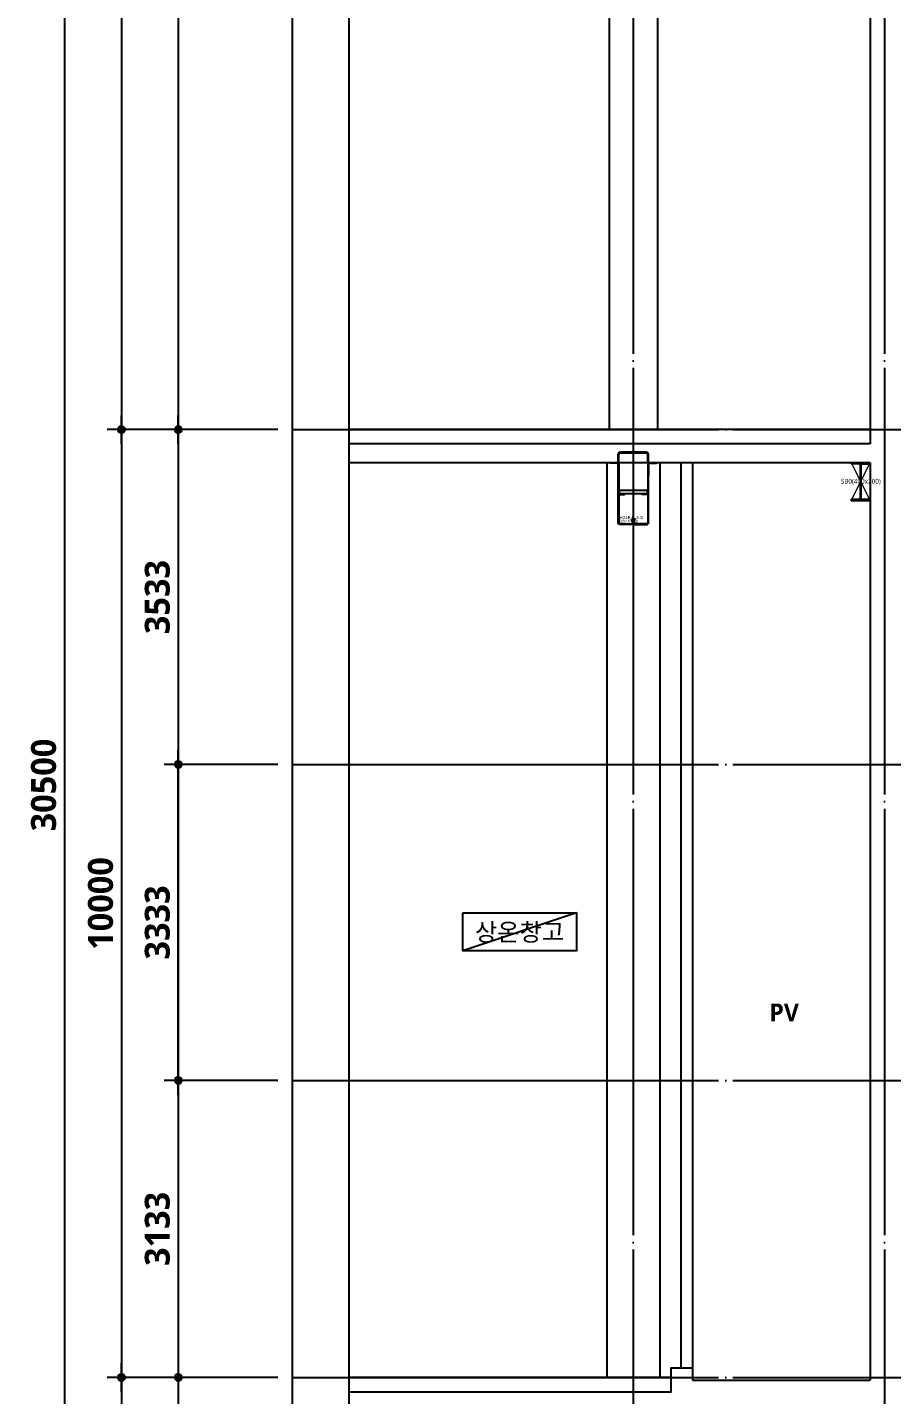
# Model space of a CAD drawing. Header units: millimetres. Extents: x 0 to 356400, y 0 to 68257.
# Drawn here: x 190083 to 199200, y 31519 to 45943 of the extents above; entities that cross this region are included whole.
import ezdxf
from ezdxf.enums import TextEntityAlignment as Align

# ---------------------------------------------------------------- set-up
doc = ezdxf.new("R2010")
doc.units = ezdxf.units.MM
doc.header["$LTSCALE"] = 75
doc.linetypes.add('CEN', pattern=[62, 60, -1, 0, -1])
doc.layers.get('Defpoints').update_dxf_attribs({"color": 161})
for name, color, linetype in [('##좌굴방지', 6, 'Continuous'), ('A-ANNO-GRA2', 4, 'Continuous'), ('A-ANNO-TEXT1', 7, 'Continuous'), ('A-CEN', 1, 'CEN'), ('A-FIN-TYP1', 6, 'Continuous'), ('A-FLOR-GW', 6, 'Continuous'), ('A-ST-AXIS-CEN', 252, 'CEN'), ('A-ST-AXIS-DIM', 7, 'Continuous'), ('A-ST-CONC', 2, 'Continuous'), ('ELE3', 4, 'Continuous'), ('철골', 2, 'Continuous')]:
    doc.layers.add(name, color=color, linetype=linetype)
doc.layers.add('A-XXXX-NPLT', color=144, linetype='Continuous', lineweight=15, plot=False)
for name, color, linetype, plot in [('Defpoint', 161, 'Continuous', False), ('G(그리드1)', 185, 'Continuous', False), ('G(그리드2)', 235, 'Continuous', False)]:
    doc.layers.add(name, color=color, linetype=linetype, plot=plot)
doc.styles.add('SH_대대리576', font='')
doc.styles.add('SH_진천_나눔', font='NanumGothicBold.ttf')
doc.styles.get("Standard").update_dxf_attribs({"font": 'arial.ttf'})
doc.styles.add('맑은고딕', font='malgun.ttf')
doc.styles.add('성본리_나눔BO', font='')
doc.styles.get('SH_대대리576').set_extended_font_data('NanumGothic', bold=True)
doc.styles.get('성본리_나눔BO').set_extended_font_data('NanumGothic', bold=True)
doc.dimstyles.new('SHP 75', dxfattribs={"dimscale": 75, "dimtxt": 3.5, "dimasz": 1, "dimexe": 2, "dimexo": 2, "dimgap": 1, "dimtad": 1, "dimdec": 0, "dimzin": 0, "dimdsep": 46, "dimtxsty": 'SH_대대리576', "dimblk": 'DIMDOT', "dimcen": 0.09, "dimclrd": 256, "dimclre": 256, "dimclrt": 3, "dimadec": 0, "dimazin": 1, "dimtfac": 1, "dimtdec": 0, "dimtix": 1, "dimtmove": 2, "dimatfit": 0, "dimldrblk": 'DIMDOT', "dimfxl": 1, "dimtfillclr": 3, "dimtolj": 1, "dimtzin": 0, "dimlwd": -1, "dimlwe": -1, "dimarcsym": 0})
pattern_1 = [(45, (-26621.6069, -1604.5902), (-0.25, 0.25), [])]

# ---------------------------------------------------------------- blocks, each defined once
blk = doc.blocks.new('DIMDOT')
at = {"color": 0}
blk.add_line((-2, 0), (2, 0), dxfattribs=at)
for radius in [0.5, 0.25]:
    blk.add_circle((0, 0), radius, dxfattribs=at)
blk = doc.blocks.new('*D3680')
at = {"layer": 'A-ST-AXIS-DIM'}
for p, q in [((192725, 51700), (190925, 51700)), ((191075, 51625), (191075, 41775)), ((192725, 41700), (190925, 41700))]:
    blk.add_line(p, q, dxfattribs=at)
at = {"layer": 'Defpoints', "color": 0}
for p in [(192875, 51700), (191075, 41700), (192875, 41700)]:
    blk.add_point(p, dxfattribs=at)
at = {"layer": 'A-ST-AXIS-DIM', "linetype": 'ByBlock', "xscale": 75, "yscale": 75, "zscale": 75}
for p, rotation in [((191075, 51700), 90), ((191075, 41700), 270)]:
    blk.add_blockref('DIMDOT', p, dxfattribs=dict(at, rotation=rotation))
at = {"layer": 'A-ST-AXIS-DIM', "color": 3, "insert": (190856, 46700), "char_height": 262.5, "attachment_point": 5, "rotation": 90, "style": 'SH_진천_나눔'}
blk.add_mtext('\\A1;10000', dxfattribs=at)
blk = doc.blocks.new('*D3681')
at = {"layer": 'A-ST-AXIS-DIM'}
for p, q in [((192725, 41700), (190925, 41700)), ((191075, 41625), (191075, 31775)), ((192725, 31700), (190925, 31700))]:
    blk.add_line(p, q, dxfattribs=at)
at = {"layer": 'Defpoints', "color": 0}
for p in [(192875, 41700), (191075, 31700), (192875, 31700)]:
    blk.add_point(p, dxfattribs=at)
at = {"layer": 'A-ST-AXIS-DIM', "linetype": 'ByBlock', "xscale": 75, "yscale": 75, "zscale": 75}
for p, rotation in [((191075, 41700), 90), ((191075, 31700), 270)]:
    blk.add_blockref('DIMDOT', p, dxfattribs=dict(at, rotation=rotation))
at = {"layer": 'A-ST-AXIS-DIM', "color": 3, "insert": (190856, 36700), "char_height": 262.5, "attachment_point": 5, "rotation": 90, "style": 'SH_진천_나눔'}
blk.add_mtext('\\A1;10000', dxfattribs=at)
blk = doc.blocks.new('*D3683')
at = {"layer": 'A-ST-AXIS-DIM'}
for p, q in [((192725, 53200), (190325, 53200)), ((190475, 53125), (190475, 22775)), ((192725, 22700), (190325, 22700))]:
    blk.add_line(p, q, dxfattribs=at)
at = {"layer": 'Defpoints', "color": 0}
for p in [(192875, 53200), (190475, 22700), (192875, 22700)]:
    blk.add_point(p, dxfattribs=at)
at = {"layer": 'A-ST-AXIS-DIM', "linetype": 'ByBlock', "xscale": 75, "yscale": 75, "zscale": 75}
for p, rotation in [((190475, 53200), 90), ((190475, 22700), 270)]:
    blk.add_blockref('DIMDOT', p, dxfattribs=dict(at, rotation=rotation))
at = {"layer": 'A-ST-AXIS-DIM', "color": 3, "insert": (190255.14027, 37950), "char_height": 262.5, "attachment_point": 5, "rotation": 90, "style": 'SH_진천_나눔'}
blk.add_mtext('\\A1;30500', dxfattribs=at)
blk = doc.blocks.new('*D3684')
at = {"layer": 'A-ST-AXIS-DIM'}
for p, q in [((192725, 31700), (190925, 31700)), ((191075, 31625), (191075, 27275)), ((192725, 27200), (190925, 27200))]:
    blk.add_line(p, q, dxfattribs=at)
at = {"layer": 'Defpoints', "color": 0}
for p in [(192875, 31700), (191075, 27200), (192875, 27200)]:
    blk.add_point(p, dxfattribs=at)
at = {"layer": 'A-ST-AXIS-DIM', "linetype": 'ByBlock', "xscale": 75, "yscale": 75, "zscale": 75}
for p, rotation in [((191075, 31700), 90), ((191075, 27200), 270)]:
    blk.add_blockref('DIMDOT', p, dxfattribs=dict(at, rotation=rotation))
at = {"layer": 'A-ST-AXIS-DIM', "color": 3, "insert": (190856, 29450), "char_height": 262.5, "attachment_point": 5, "rotation": 90, "style": 'SH_진천_나눔'}
blk.add_mtext('\\A1;4500', dxfattribs=at)
blk = doc.blocks.new('*D3685')
at = {"layer": 'A-ST-AXIS-DIM'}
for p, q in [((192725, 38167), (191525, 38167)), ((191675, 34908), (191675, 38092)), ((192725, 34833), (191525, 34833))]:
    blk.add_line(p, q, dxfattribs=at)
at = {"layer": 'Defpoints', "color": 0}
for p in [(191675, 38167), (192875, 38167), (192875, 34833)]:
    blk.add_point(p, dxfattribs=at)
at = {"layer": 'A-ST-AXIS-DIM', "linetype": 'ByBlock', "xscale": 75, "yscale": 75, "zscale": 75}
for p, rotation in [((191675, 38167), 90), ((191675, 34833), 270)]:
    blk.add_blockref('DIMDOT', p, dxfattribs=dict(at, rotation=rotation))
at = {"layer": 'A-ST-AXIS-DIM', "color": 3, "insert": (191455, 36500), "char_height": 262.5, "attachment_point": 5, "rotation": 90, "style": 'SH_진천_나눔'}
blk.add_mtext('\\A1;3333', dxfattribs=at)
blk = doc.blocks.new('*D3686')
at = {"layer": 'A-ST-AXIS-DIM'}
for p, q in [((192725, 34833), (191525, 34833)), ((191675, 34758), (191675, 31775)), ((192725, 31700), (191525, 31700))]:
    blk.add_line(p, q, dxfattribs=at)
at = {"layer": 'Defpoints', "color": 0}
for p in [(192875, 34833), (191675, 31700), (192875, 31700)]:
    blk.add_point(p, dxfattribs=at)
at = {"layer": 'A-ST-AXIS-DIM', "linetype": 'ByBlock', "xscale": 75, "yscale": 75, "zscale": 75}
for p, rotation in [((191675, 34833), 90), ((191675, 31700), 270)]:
    blk.add_blockref('DIMDOT', p, dxfattribs=dict(at, rotation=rotation))
at = {"layer": 'A-ST-AXIS-DIM', "color": 3, "insert": (191455, 33267), "char_height": 262.5, "attachment_point": 5, "rotation": 90, "style": 'SH_진천_나눔'}
blk.add_mtext('\\A1;3133', dxfattribs=at)
blk = doc.blocks.new('*D5249')
at = {"layer": 'A-ST-AXIS-DIM'}
for p, q in [((192725, 41700), (191525, 41700)), ((191675, 41625), (191675, 38242)), ((192725, 38167), (191525, 38167))]:
    blk.add_line(p, q, dxfattribs=at)
at = {"layer": 'Defpoints', "color": 0}
for p in [(192875, 41700), (191675, 38167), (192875, 38167)]:
    blk.add_point(p, dxfattribs=at)
at = {"layer": 'A-ST-AXIS-DIM', "linetype": 'ByBlock', "xscale": 75, "yscale": 75, "zscale": 75}
for p, rotation in [((191675, 41700), 90), ((191675, 38167), 270)]:
    blk.add_blockref('DIMDOT', p, dxfattribs=dict(at, rotation=rotation))
at = {"layer": 'A-ST-AXIS-DIM', "color": 3, "insert": (191455, 39933), "char_height": 262.5, "attachment_point": 5, "rotation": 90, "style": 'SH_진천_나눔'}
blk.add_mtext('\\A1;3533', dxfattribs=at)
blk = doc.blocks.new('G$CC67454FE')
at = {"layer": 'A-XXXX-NPLT'}
for p, q in [((106, 400), (306, 0)), ((106, 0), (306, 400))]:
    blk.add_line(p, q, dxfattribs=at)
at = {"layer": '철골', "ltscale": 3}
for p, q in [((106, 400), (306, 400)), ((106, 400), (106, 387)), ((202, 387), (106, 387)), ((202, 13), (202, 387)), ((210, 13), (210, 387)), ((210, 387), (306, 387)), ((306, 400), (306, 387)), ((202, 13), (106, 13)), ((106, 0), (106, 13)), ((106, 0), (306, 0)), ((306, 13), (210, 13)), ((306, 0), (306, 13))]:
    blk.add_line(p, q, dxfattribs=at)
at = {"layer": 'A-XXXX-NPLT', "style": '맑은고딕'}
blk.add_text('SB0(400x200)', height=50, dxfattribs=at).set_placement((206, 200), align=Align.MIDDLE)
blk = doc.blocks.new('G$C802A568B')
h = blk.add_hatch()
h.set_pattern_fill('ANSI31', color=252, scale=0.1, angle=45, style=0)
h.set_pattern_definition(pattern_1)
h.paths.add_polyline_path([(219, 760), (269, 760), (269, 754), (219, 754)])
h = blk.add_hatch()
h.set_pattern_fill('ANSI31', color=252, scale=0.1, angle=45, style=0)
h.set_pattern_definition(pattern_1)
h.paths.add_polyline_path([(84, 645), (84, 695), (90, 695), (90, 645)])
h = blk.add_hatch()
h.set_pattern_fill('ANSI31', color=252, scale=0.1, angle=45, style=0)
h.set_pattern_definition(pattern_1)
h.paths.add_polyline_path([(404, 645), (404, 695), (398, 695), (398, 645)])
at = {"layer": '##좌굴방지'}
for points in [[(398, 322), (90, 322), (90, 316), (150, 316), (150, 322)], [(98, 322), (98, 362), (390, 362), (390, 322)], [(398, 322), (398, 316), (338, 316), (338, 322)]]:
    blk.add_lwpolyline(points, dxfattribs=at)
at = {"color": 2, "linetype": 'Continuous'}
for p, q in [((84, 645), (84, 739)), ((90, 645), (90, 739)), ((105, 760), (383, 760)), ((105, 754), (383, 754)), ((398, 645), (398, 739)), ((404, 645), (404, 739)), ((84, 645), (90, 645)), ((404, 645), (398, 645))]:
    blk.add_line(p, q, dxfattribs=at)
at = {"color": 3, "linetype": 'Continuous'}
for p, q in [((109, 760), (109, 766)), ((109, 766), (379, 766)), ((109, 760), (379, 760)), ((379, 760), (379, 766))]:
    blk.add_line(p, q, dxfattribs=at)
at = {"color": 7, "linetype": 'Continuous'}
for p, q in [((84, 625), (84, 515)), ((404, 625), (404, 515))]:
    blk.add_line(p, q, dxfattribs=at)
at = {"color": 2, "linetype": 'Continuous'}
for points in [[(226, 54), (231, 56), (243, 24, -0.520567), (226, 0), (102, 0, -0.414214), (84, 18), (84, 630, 0.413373), (70, 644), (0, 644), (0, 650), (70, 650, -0.413938), (90, 630), (90, 18, 0.414214), (102, 6), (226, 6, 0.520567), (237, 22)], [(262, 54), (257, 56), (245, 24, 0.520567), (262, 0), (386, 0, 0.414214), (404, 18), (404, 630, -0.413373), (418, 644), (488, 644), (488, 650), (418, 650, 0.413938), (398, 630), (398, 18, -0.414214), (386, 6), (262, 6, -0.520567), (251, 22)]]:
    blk.add_lwpolyline(points, format="xyb", close=True, dxfattribs=at)
for centre, radius, start, end in [((105, 739), 21, 90, 180), ((105, 739), 15, 90, 180), ((383, 739), 21, 0, 90), ((383, 739), 15, 0, 90)]:
    blk.add_arc(centre, radius, start, end, dxfattribs=at)
at = {"layer": 'Defpoint', "linetype": 'Continuous'}
for s, p in [('AG1B (1,3,4)', (102, 73)), ('320 X 850', (102, 33))]:
    blk.add_text(s, height=30, dxfattribs=at).set_placement(p, align=Align.MIDDLE_LEFT)

msp = doc.modelspace()

# ---------------------------------------------------------------- linework, layer by layer
at = {"layer": 'A-ANNO-GRA2'}
msp.add_lwpolyline([(194675, 36600.2), (195875, 36600.2), (195875, 36202), (194675, 36202)], close=True, dxfattribs=at)
at = {"layer": 'A-CEN'}
for p, q in [((199125, 56300), (199125, 9200)), ((192875, 41700), (210775, 41700)), ((192875, 38166.7), (210775, 38166.7)), ((192875, 34833.3), (210775, 34833.3)), ((192875, 31700), (210775, 31700))]:
    msp.add_line(p, q, dxfattribs=at)
at = {"layer": 'A-FIN-TYP1'}
for p, q in [((198975, 41700), (193475, 41700)), ((196875, 31700), (193475, 31700))]:
    msp.add_line(p, q, dxfattribs=at)
at = {"layer": 'A-FLOR-GW'}
for p, q in [((196975, 41350), (196975, 31800)), ((197100, 41350), (197100, 31800))]:
    msp.add_line(p, q, dxfattribs=at)
at = {"layer": 'A-ST-AXIS-CEN'}
msp.add_line((196475, 56300), (196475, 9200), dxfattribs=at)
at = {"layer": 'A-ST-CONC'}
for p, q in [((198975, 51550), (198975, 41550)), ((198975, 41550), (193475, 41550)), ((198975, 41350), (193475, 41350)), ((198975, 41350), (198975, 31670))]:
    msp.add_line(p, q, dxfattribs=at)
for points in [[(196875, 31670), (196875, 31700), (196875, 31800), (197100, 31800), (197100, 31670)], [(193475, 31550), (196875, 31550), (196875, 31670)], [(197100, 31670), (198975, 31670)]]:
    msp.add_lwpolyline(points, dxfattribs=at)
at = {"layer": 'ELE3'}
for p, q in [((196221, 51550), (196221, 41700)), ((196729, 51550), (196729, 41700)), ((196196, 41350), (196196, 31700)), ((196754, 41350), (196754, 31700))]:
    msp.add_line(p, q, dxfattribs=at)
at = {"layer": 'G(그리드1)'}
for points in [[(213175, 58700), (190475, 58700), (190475, 7400), (213175, 7400)], [(212575, 58100), (191075, 58100), (191075, 8000), (212575, 8000)], [(211975, 57500), (191675, 57500), (191675, 8000), (211975, 8000)], [(210775, 56300), (192875, 56300), (192875, 9200), (210775, 9200)]]:
    msp.add_lwpolyline(points, close=True, dxfattribs=at)
msp.add_lwpolyline([(191675, 33266.7), (191675, 8600), (211975, 8600), (211975, 33266.7)], dxfattribs=at)
at = {"layer": 'G(그리드2)'}
msp.add_line((195875, 36600.2), (194675, 36202), dxfattribs=at)
msp.add_lwpolyline([(210175, 55700), (193475, 55700), (193475, 9800), (210175, 9800)], close=True, dxfattribs=at)

# ---------------------------------------------------------------- block references
for name, p in [('G$C802A568B', (196231, 40700)), ('G$CC67454FE', (198668.6, 40950))]:
    msp.add_blockref(name, p)

# ---------------------------------------------------------------- texts
at = {"layer": 'A-ANNO-TEXT1', "style": '성본리_나눔BO'}
for s, p in [('상온창고', (195275, 36401.1)), ('PV', (198065.6, 35551.3))]:
    msp.add_text(s, height=187.5, dxfattribs=at).set_placement(p, align=Align.MIDDLE)

# ---------------------------------------------------------------- dimensions: what is measured, and where the dimension line sits
at = {"layer": 'A-ST-AXIS-DIM'}
for base, p1, p2, angle, picture, middle in [((190475, 22700), (192875, 53200), (192875, 22700), 90, '*D3683', (190255.1, 37950)), ((191075, 41700), (192875, 51700), (192875, 41700), 90, '*D3680', (190856.1, 46700)), ((191075, 31700), (192875, 41700), (192875, 31700), 90, '*D3681', (190856.1, 36700)), ((191675, 38166.7), (192875, 41700), (192875, 38166.7), 90, '*D5249', (191455.1, 39933.3)), ((191675, 38166.7), (192875, 34833.3), (192875, 38166.7), 270, '*D3685', (191455.1, 36500)), ((191675, 31700), (192875, 34833.3), (192875, 31700), 90, '*D3686', (191455.1, 33266.7)), ((191075, 27200), (192875, 31700), (192875, 27200), 90, '*D3684', (190855.7, 29450))]:
    dim = msp.add_linear_dim(base=base, p1=p1, p2=p2, angle=angle, dimstyle='SHP 75', override={"dimtxsty": 'SH_진천_나눔', "dimldrblk": 'DIMDOT'}, dxfattribs=at)
    dim.commit()
    dim.dimension.update_dxf_attribs({"geometry": picture, "text_midpoint": middle})

doc.saveas('drawing.dxf')
